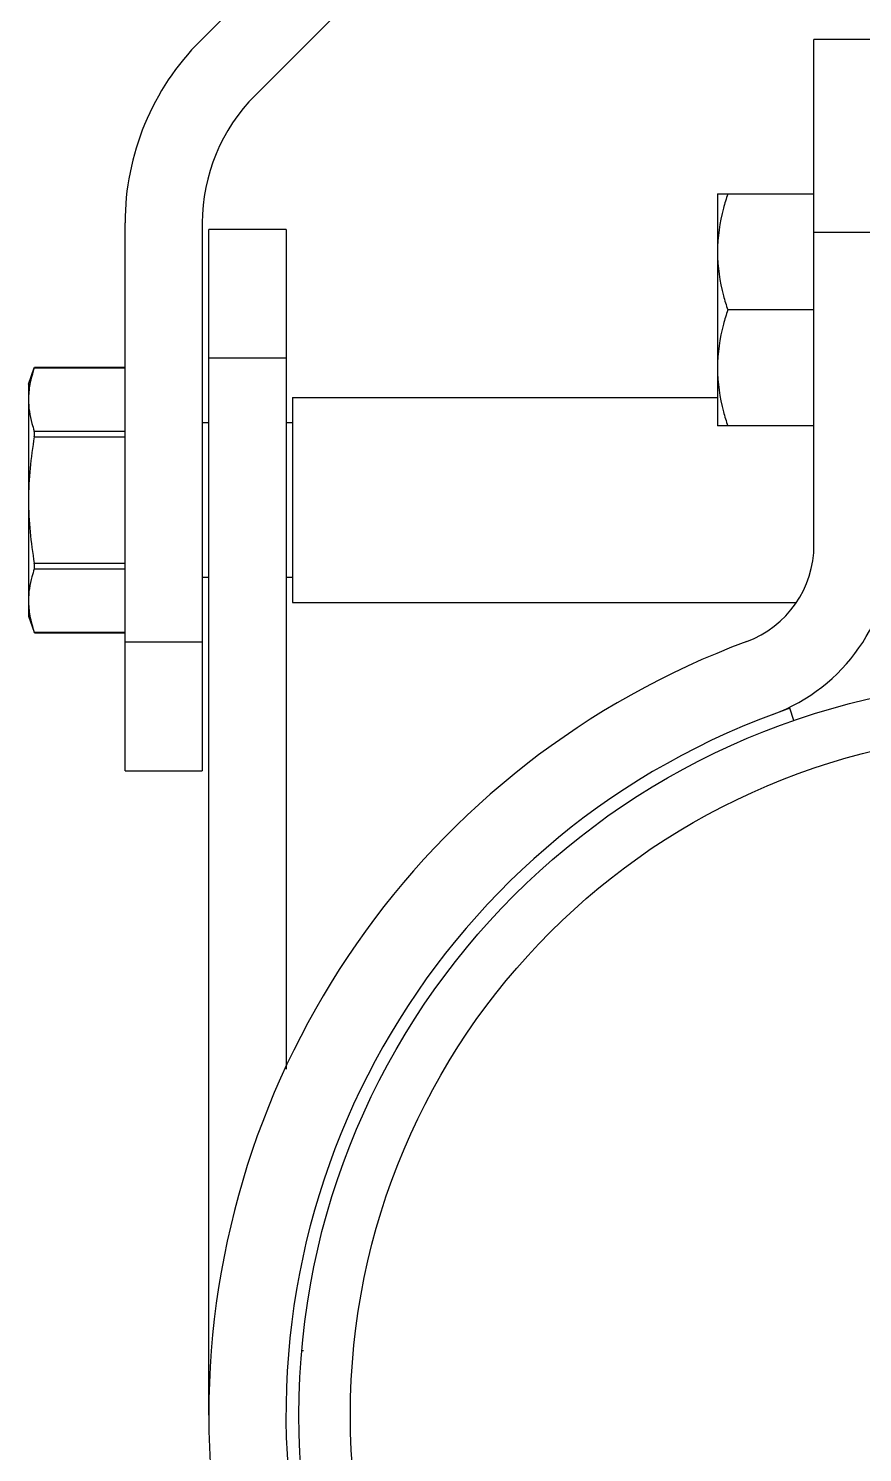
# Model space of a CAD drawing. Extents: x 1036631 to 1215829, y 649019 to 896649.
# Drawn here: x 1133584 to 1134126, y 787312 to 788236 of the extents above; entities that cross this region are included whole.
import ezdxf

# ---------------------------------------------------------------- set-up
doc = ezdxf.new("R2010")
doc.units = 0
doc.header["$LTSCALE"] = 1000
doc.header["$MEASUREMENT"] = 0

# ---------------------------------------------------------------- blocks, each defined once
blk = doc.blocks.new('gfhhrryyfd')
at = {"linetype": 'Continuous'}
for p, q in [((3686958.77, -1761402.48), (3687172.04, -1761189.21)), ((3687207.52, -1761224.7), (3686994.25, -1761437.97)), ((3687357.22, -1761729.68), (3687357.22, -1761401.58)), ((3687407.4, -1761401.58), (3687357.22, -1761401.58)), ((3687294.5, -1761501.94), (3687294.5, -1761652.49)), ((3687294.5, -1761501.94), (3687357.22, -1761501.94)), ((3686909.77, -1761876.21), (3686909.77, -1761520.76)), ((3686959.95, -1761520.76), (3686959.95, -1761876.21)), ((3686964.14, -1762294.39), (3686964.14, -1761524.94)), ((3687014.32, -1761524.94), (3686964.14, -1761524.94)), ((3687014.32, -1761524.94), (3687014.32, -1762069.98)), ((3687407.4, -1761527.03), (3687357.22, -1761527.03)), ((3687357.22, -1761577.21), (3687301.22, -1761577.21)), ((3686847.05, -1761625.3), (3686850.85, -1761614.86)), ((3686850.86, -1761614.87), (3686851.05, -1761614.31)), ((3686850.86, -1761614.87), (3686909.77, -1761614.87)), ((3686851.03, -1761614.31), (3686909.77, -1761614.31)), ((3687014.32, -1761608.58), (3686964.14, -1761608.58)), ((3686847.05, -1761625.31), (3686847.05, -1761775.84)), ((3687018.5, -1761634.09), (3687018.5, -1761767.07)), ((3687018.5, -1761634.09), (3687294.5, -1761634.09)), ((3686964.14, -1761650.4), (3686959.95, -1761650.4)), ((3686964.14, -1761650.4), (3686959.95, -1761650.4)), ((3687018.5, -1761650.4), (3687014.32, -1761650.4)), ((3687018.5, -1761650.4), (3687014.32, -1761650.4)), ((3687357.22, -1761652.49), (3687294.5, -1761652.49)), ((3686850.86, -1761655.91), (3686909.77, -1761655.91)), ((3686850.86, -1761659.53), (3686909.77, -1761659.53)), ((3686850.86, -1761741.62), (3686909.77, -1761741.62)), ((3686850.86, -1761745.24), (3686909.77, -1761745.24)), ((3686964.14, -1761750.76), (3686959.95, -1761750.76)), ((3686964.14, -1761750.76), (3686959.95, -1761750.76)), ((3687018.5, -1761750.76), (3687014.32, -1761750.76)), ((3687018.5, -1761750.76), (3687014.32, -1761750.76)), ((3687018.5, -1761767.07), (3687345.21, -1761767.07)), ((3686847.05, -1761775.85), (3686850.85, -1761786.29)), ((3686850.86, -1761786.29), (3686909.77, -1761786.29)), ((3686851.05, -1761786.85), (3686850.86, -1761786.29)), ((3686851.03, -1761786.85), (3686909.77, -1761786.85)), ((3686909.77, -1761792.58), (3686959.95, -1761792.58)), ((3687344.2, -1761843.64), (3687341.47, -1761835.73)), ((3686909.77, -1761876.21), (3686959.95, -1761876.21)), ((3687024.99, -1762252.57), (3687025.67, -1762252.57))]:
    blk.add_line(p, q, dxfattribs=at)
for radius in [476.72, 443.27]:
    blk.add_circle((3687499.4, -1762294.39), radius, dxfattribs=at)
for centre, radius, start, end in [((3687077.04, -1761520.76), 167.27, 135, 180), ((3687077.04, -1761520.76), 117.09, 135, 180), ((3687290.31, -1761729.68), 66.91, 290.31751, 0), ((3687290.31, -1761729.68), 117.09, 290.31751, 0), ((3687499.4, -1762294.39), 535.27, 110.31751, 249.68249), ((3687499.4, -1762294.39), 485.08, 109, 71)]:
    blk.add_arc(centre, radius, start, end, dxfattribs=at)
for points, knots in [([(3687301.22, -1761501.94), (3687300.2, -1761505), (3687296.49, -1761517.21), (3687294.5, -1761530.02), (3687294.5, -1761539.58)], [0, 0, 0, 0, 0.251892, 1, 1, 1, 1]), ([(3687294.5, -1761539.58), (3687294.5, -1761549.13), (3687296.49, -1761561.95), (3687300.2, -1761574.16), (3687301.22, -1761577.21)], [0, 0, 0, 0, 0.748108, 1, 1, 1, 1]), ([(3687301.22, -1761577.21), (3687300.2, -1761580.27), (3687296.49, -1761592.48), (3687294.5, -1761605.3), (3687294.5, -1761614.85)], [0, 0, 0, 0, 0.251892, 1, 1, 1, 1]), ([(3687294.5, -1761614.85), (3687294.5, -1761624.41), (3687296.49, -1761637.22), (3687300.2, -1761649.43), (3687301.22, -1761652.49)], [0, 0, 0, 0, 0.748108, 1, 1, 1, 1]), ([(3686847.05, -1761635.39), (3686847.05, -1761640.58), (3686848.16, -1761647.59), (3686850.27, -1761654.23), (3686850.86, -1761655.91)], [0, 0, 0, 0, 0.744761, 1, 1, 1, 1]), ([(3686850.86, -1761659.53), (3686850.92, -1761659.18), (3686851.07, -1761657.98), (3686851.13, -1761656.71), (3686850.86, -1761655.91)], [0, 0, 0, 0, 0.299097, 1, 1, 1, 1]), ([(3686850.86, -1761745.24), (3686850.27, -1761746.92), (3686848.16, -1761753.57), (3686847.05, -1761760.57), (3686847.05, -1761765.76)], [0, 0, 0, 0, 0.25524, 1, 1, 1, 1]), ([(3686850.86, -1761745.24), (3686850.93, -1761745.03), (3686851.15, -1761743.83), (3686851.03, -1761742.59), (3686850.86, -1761741.62)], [0, 0, 0, 0, 0.185973, 1, 1, 1, 1])]:
    blk.add_open_spline(points, degree=3, knots=knots, dxfattribs=at)
for points in [[(3686850.86, -1761614.87), (3686849.65, -1761618.33), (3686848.65, -1761621.89), (3686847.98, -1761625.5)], [(3686847.98, -1761625.5), (3686847.38, -1761628.75), (3686847.05, -1761632.08), (3686847.05, -1761635.39)], [(3686850.86, -1761659.53), (3686848.5, -1761673.07), (3686847.05, -1761686.84), (3686847.05, -1761700.58)], [(3686847.05, -1761700.58), (3686847.05, -1761714.32), (3686848.5, -1761728.08), (3686850.86, -1761741.62)], [(3686847.05, -1761765.76), (3686847.05, -1761769.08), (3686847.38, -1761772.4), (3686847.98, -1761775.66)], [(3686847.98, -1761775.66), (3686848.65, -1761779.27), (3686849.65, -1761782.82), (3686850.86, -1761786.29)]]:
    blk.add_open_spline(points, degree=3, dxfattribs=at)

msp = doc.modelspace()

# ---------------------------------------------------------------- block references
at = {"lineweight": -3, "xscale": 0.9999959487468004, "yscale": 0.999995949678123, "zscale": 0.9999959495959999}
msp.add_blockref('gfhhrryyfd', (-2553247.96, 2549623.71), dxfattribs=at)

doc.saveas('drawing.dxf')
